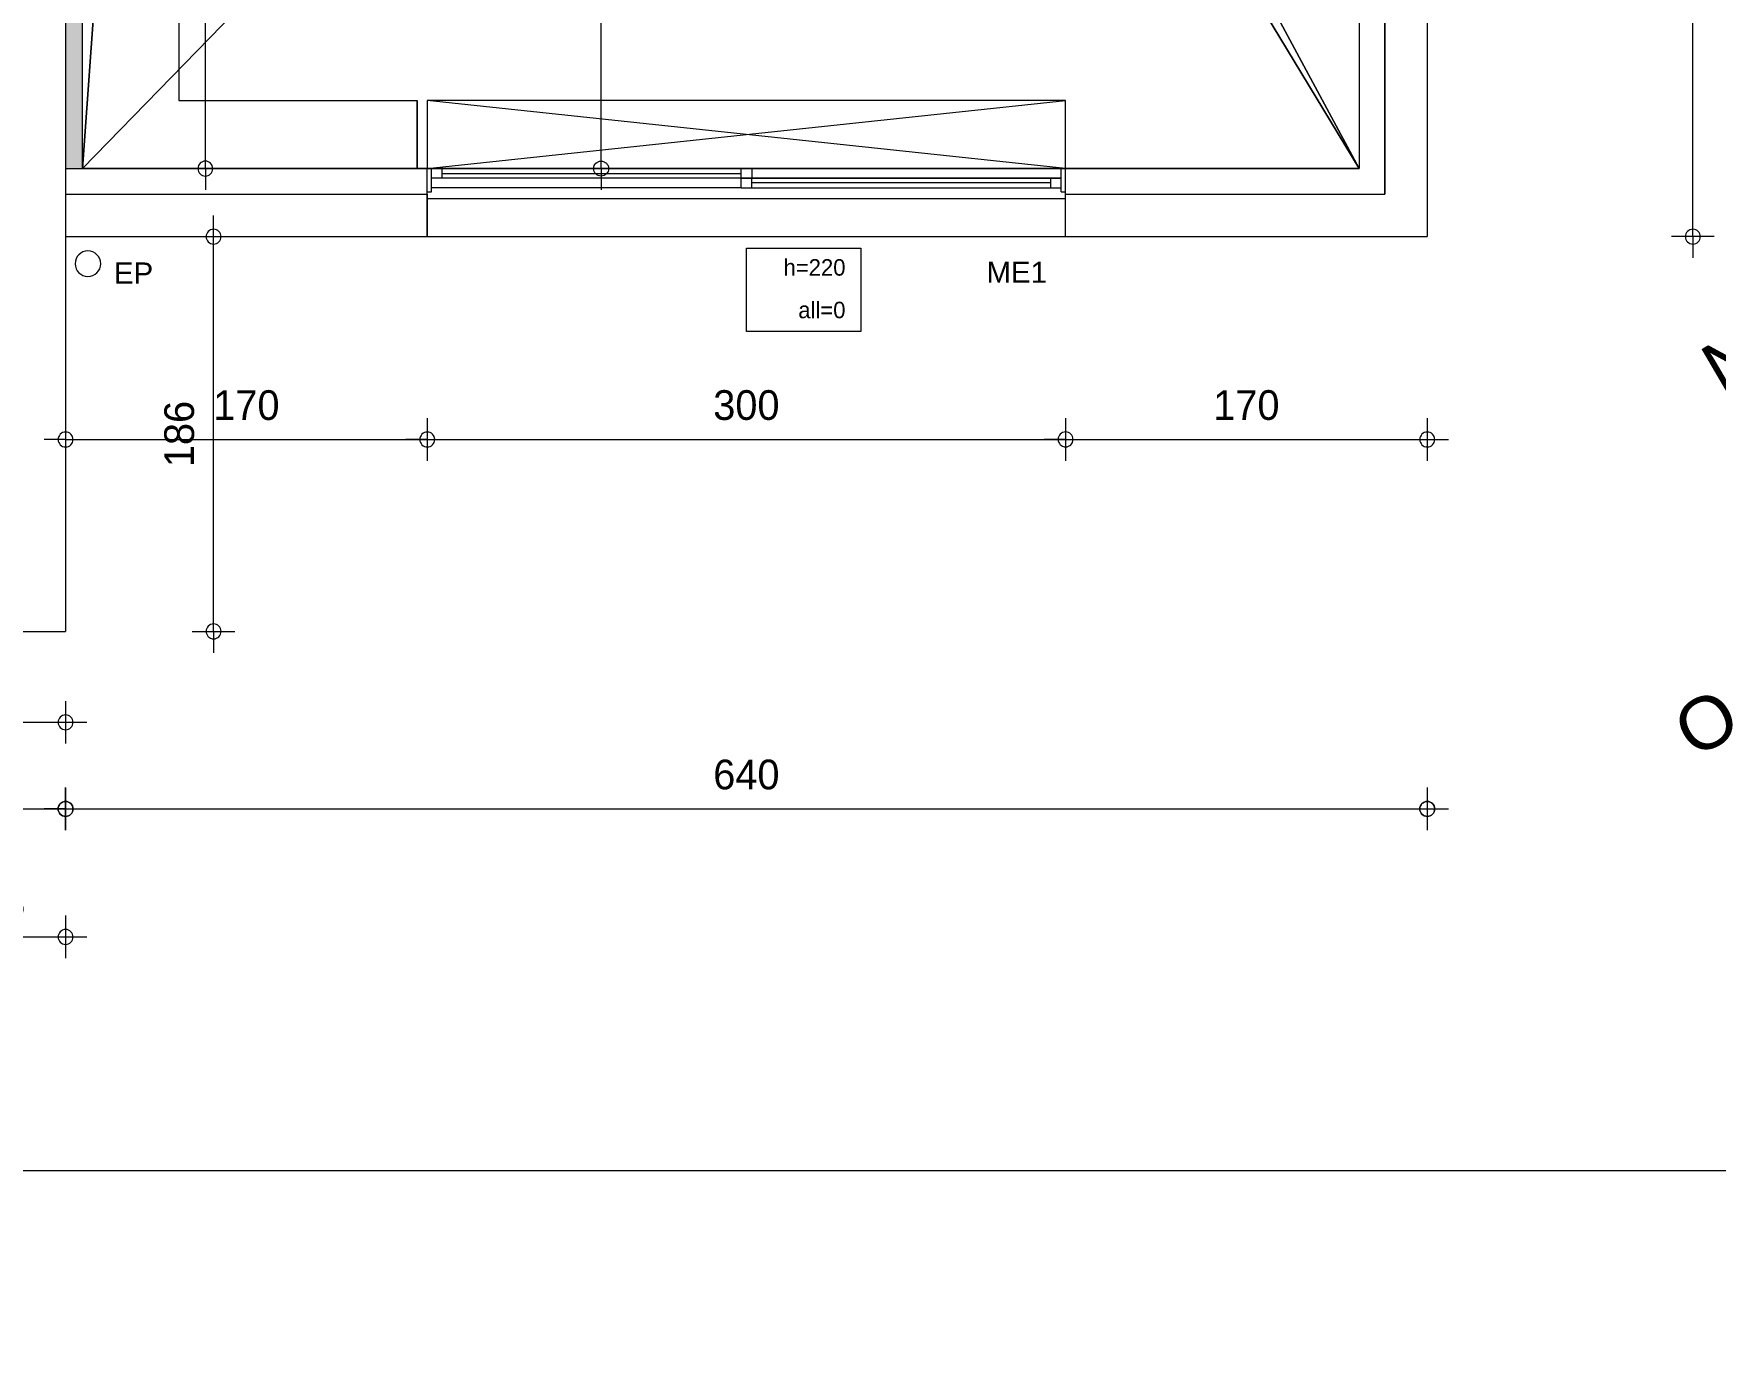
# Model space of a CAD drawing. Header units: metres. Extents: x 1.8 to 61.8, y -53.3 to -11.3.
# Drawn here: x 19.45 to 27.36, y -29.08 to -22.85 of the extents above; entities that cross this region are included whole.
import ezdxf
from ezdxf.enums import TextEntityAlignment as Align
from ezdxf.lldxf.tags import DXFTag

# ---------------------------------------------------------------- set-up
doc = ezdxf.new("R2010")
doc.units = ezdxf.units.M
doc.header["$MEASUREMENT"] = 0
for name, color, linetype in [('Calque commun', 7, 'Continuous'), ('Calque5', 7, 'Continuous'), ('Calque9', 7, 'Continuous'), ('Cotations', 7, 'Continuous'), ('Textes', 7, 'Continuous')]:
    doc.layers.add(name, color=color, linetype=linetype)
doc.styles.add('Arial10', font='arial.ttf', dxfattribs={"width": 0.996783, "height": 2.319387})
doc.styles.add('Arial14', font='arial.ttf', dxfattribs={"height": 0.098961})
doc.styles.add('Arial8', font='arial.ttf', dxfattribs={"width": 1.037433, "height": 2.319387})
doc.styles.add('Arial9', font='arial.ttf', dxfattribs={"width": 1.027642, "height": 2.319387})
doc.styles.add('Century Gothic12', font='GOTHIC.TTF', dxfattribs={"height": 0.077575})
doc.styles.add('Century Gothic18', font='GOTHIC.TTF', dxfattribs={"height": 0.139636})
tags = doc.linetypes.add('DOT2', pattern=[0.125, 0, -0.125]).pattern_tags.tags
tags[6:7] = [DXFTag(74, 4), DXFTag(75, 0), DXFTag(340, '0'), DXFTag(46, 1.0), DXFTag(50, 0.0), DXFTag(44, 0.0), DXFTag(45, 0.0)]
tags[4:5] = [DXFTag(74, 4), DXFTag(75, 0), DXFTag(340, '0'), DXFTag(46, 1.0), DXFTag(50, 0.0), DXFTag(44, 0.0), DXFTag(45, 0.0)]
tags = doc.linetypes.add('HIDDEN2', pattern=[0.1875, 0.125, -0.0625]).pattern_tags.tags
tags[6:7] = [DXFTag(74, 4), DXFTag(75, 0), DXFTag(340, '0'), DXFTag(46, 1.0), DXFTag(50, 0.0), DXFTag(44, 0.0), DXFTag(45, 0.0)]
tags[4:5] = [DXFTag(74, 4), DXFTag(75, 0), DXFTag(340, '0'), DXFTag(46, 1.0), DXFTag(50, 0.0), DXFTag(44, 0.0), DXFTag(45, 0.0)]

# ---------------------------------------------------------------- blocks, each defined once
blk = doc.blocks.new('b1000')
at = {"layer": 'Calque9', "color": 7, "linetype": 'ByBlock', "lineweight": 9}
for p, q in [((198.306, 346.166), (196.506, 336.851)), ((198.379, 335.002), (198.306, 346.166)), ((198.306, 346.166), (198.379, 335.002)), ((200.227, 336.875), (198.306, 346.166)), ((197.044, 339.633), (194.94, 343.154)), ((194.94, 343.154), (196.506, 336.851)), ((201.711, 343.198), (199.653, 339.65)), ((200.227, 336.875), (201.711, 343.198)), ((196.506, 336.851), (197.044, 339.633)), ((197.044, 339.633), (197.044, 339.633)), ((199.653, 339.65), (200.227, 336.875)), ((196.506, 336.851), (190.183, 338.335)), ((190.183, 338.335), (193.73, 336.277)), ((206.53, 338.441), (200.227, 336.875)), ((203.01, 336.337), (206.53, 338.441)), ((196.506, 336.851), (187.215, 334.93)), ((193.73, 336.277), (196.506, 336.851)), ((196.506, 336.851), (198.379, 335.002)), ((198.379, 335.002), (196.506, 336.851)), ((196.506, 336.851), (196.506, 336.851)), ((198.379, 335.002), (200.227, 336.875)), ((198.379, 335.002), (200.227, 336.875)), ((200.227, 336.875), (200.227, 336.875)), ((200.227, 336.875), (200.227, 336.875)), ((200.227, 336.875), (209.543, 335.074)), ((200.227, 336.875), (203.01, 336.337)), ((203.01, 336.337), (203.01, 336.337)), ((198.379, 335.002), (187.215, 334.93)), ((187.215, 334.93), (198.379, 335.002)), ((187.215, 334.93), (196.53, 333.129)), ((196.53, 333.129), (198.379, 335.002)), ((198.379, 335.002), (196.53, 333.129)), ((209.543, 335.074), (198.379, 335.002)), ((209.543, 335.074), (198.379, 335.002)), ((198.379, 335.002), (198.379, 335.002)), ((198.379, 335.002), (198.379, 335.002)), ((198.451, 323.838), (198.379, 335.002)), ((198.379, 335.002), (198.379, 335.002)), ((200.251, 333.154), (198.379, 335.002)), ((198.379, 335.002), (198.451, 323.838)), ((198.379, 335.002), (200.251, 333.154)), ((200.251, 333.154), (209.543, 335.074)), ((193.747, 333.667), (190.227, 331.563)), ((196.53, 333.129), (193.747, 333.667)), ((203.027, 333.727), (200.251, 333.154)), ((206.574, 331.669), (203.027, 333.727)), ((190.227, 331.563), (196.53, 333.129)), ((196.53, 333.129), (195.046, 326.806)), ((196.53, 333.129), (196.53, 333.129)), ((197.104, 330.354), (196.53, 333.129)), ((196.53, 333.129), (196.53, 333.129)), ((196.53, 333.129), (198.451, 323.838)), ((196.53, 333.129), (196.53, 333.129)), ((198.451, 323.838), (200.251, 333.154)), ((200.251, 333.154), (199.714, 330.371)), ((200.251, 333.154), (200.251, 333.154)), ((201.817, 326.85), (200.251, 333.154)), ((200.251, 333.154), (206.574, 331.669)), ((200.251, 333.154), (200.251, 333.154)), ((206.574, 331.669), (206.574, 331.669)), ((195.046, 326.806), (197.104, 330.354)), ((197.104, 330.354), (197.104, 330.354)), ((199.714, 330.371), (199.714, 330.371)), ((199.714, 330.371), (201.817, 326.85))]:
    blk.add_line(p, q, dxfattribs=at)
at = {"layer": 'Calque9', "color": 54, "linetype": 'ByBlock', "lineweight": 9}
for points in [[(198.379, 335.002), (198.306, 346.166), (196.506, 336.851)], [(199.653, 339.65), (200.227, 336.875), (201.711, 343.198)]]:
    blk.add_trace(points, dxfattribs=at)
at = {"layer": 'Calque9', "color": 51, "linetype": 'ByBlock', "lineweight": 9}
for points in [[(198.306, 346.166), (198.379, 335.002), (200.227, 336.875)], [(196.506, 336.851), (197.044, 339.633), (194.94, 343.154)]]:
    blk.add_trace(points, dxfattribs=at)
at = {"layer": 'Calque9', "color": 9, "linetype": 'ByBlock', "lineweight": 9}
for points in [[(193.73, 336.277), (196.506, 336.851), (190.183, 338.335)], [(187.215, 334.93), (196.53, 333.129), (198.379, 335.002)]]:
    blk.add_trace(points, dxfattribs=at)
at = {"layer": 'Calque9', "color": 134, "linetype": 'ByBlock', "lineweight": 9}
for points in [[(200.227, 336.875), (203.01, 336.337), (206.53, 338.441)], [(198.379, 335.002), (200.251, 333.154), (209.543, 335.074)]]:
    blk.add_trace(points, dxfattribs=at)
at = {"layer": 'Calque9', "color": 180, "linetype": 'ByBlock', "lineweight": 9}
for points in [[(187.215, 334.93), (198.379, 335.002), (196.506, 336.851)], [(190.227, 331.563), (196.53, 333.129), (193.747, 333.667)]]:
    blk.add_trace(points, dxfattribs=at)
at = {"layer": 'Calque9', "color": 4, "linetype": 'ByBlock', "lineweight": 9}
for points in [[(198.379, 335.002), (200.227, 336.875), (209.543, 335.074)], [(200.251, 333.154), (206.574, 331.669), (203.027, 333.727)]]:
    blk.add_trace(points, dxfattribs=at)
at = {"layer": 'Calque9', "color": 240, "linetype": 'ByBlock', "lineweight": 9}
for points in [[(198.379, 335.002), (196.53, 333.129), (198.451, 323.838)], [(200.251, 333.154), (199.714, 330.371), (201.817, 326.85)]]:
    blk.add_trace(points, dxfattribs=at)
at = {"layer": 'Calque9', "color": 40, "linetype": 'ByBlock', "lineweight": 9}
for points in [[(198.451, 323.838), (200.251, 333.154), (198.379, 335.002)], [(195.046, 326.806), (197.104, 330.354), (196.53, 333.129)]]:
    blk.add_trace(points, dxfattribs=at)
at = {"layer": 'Calque9', "color": 7, "linetype": 'ByBlock', "lineweight": -2}
for s, height, style, width, p in [('NORD', 2.3194, 'Arial10', 0.996783, (191.994, 346.829)), ('O', 2.319, 'Arial9', 1.027642, (182.773, 333.384)), ('E', 2.319, 'Arial8', 1.037433, (210.327, 333.563)), ('S', 2.319, 'Arial8', 1.037433, (196.87, 319.701))]:
    blk.add_text(s, height=height, rotation=0.37069, dxfattribs=dict(at, style=style, width=width)).set_placement(p, align=Align.BOTTOM_LEFT)
blk = doc.blocks.new('N')
at = {"layer": 'Calque5', "color": 0, "linetype": 'ByBlock', "lineweight": -2}
blk.add_blockref('b1000', (-197.104, -330.354), dxfattribs=at)
blk = doc.blocks.new('nordmichel')
at = {"layer": 'Calque9', "color": 0, "linetype": 'Continuous', "lineweight": -2, "xscale": 0.5, "yscale": 0.5}
blk.add_blockref('N', (-0.637, -2.324, 121.08), dxfattribs=at)
blk = doc.blocks.new('Block51940')
at = {"layer": 'Calque commun', "color": 7, "linetype": 'Continuous', "lineweight": 18}
blk.add_line((19.6015, -16.6552), (19.6015, -25.6552), dxfattribs=at)
blk = doc.blocks.new('Block51941')
at = {"layer": 'Calque commun', "color": 7, "linetype": 'Continuous', "lineweight": 9}
for p, q in [((13.3216, -25.3352), (14.8015, -25.3352)), ((17.8015, -25.3352), (19.2815, -25.3352)), ((13.2015, -25.4552), (14.8015, -25.4552)), ((17.8015, -25.4552), (19.4015, -25.4552))]:
    blk.add_line(p, q, dxfattribs=at)
at = {"layer": 'Calque commun', "color": 7, "linetype": 'Continuous', "lineweight": 18}
for p, q in [((13.0016, -25.6552), (14.8015, -25.6552)), ((17.8015, -25.6552), (19.6015, -25.6552))]:
    blk.add_line(p, q, dxfattribs=at)
blk = doc.blocks.new('Block52090')
at = {"layer": 'Calque commun', "color": 7, "linetype": 'Continuous', "lineweight": 18}
blk.add_line((26.0015, -14.7998), (26.0015, -23.7998), dxfattribs=at)
at = {"layer": 'Calque commun', "color": 7, "linetype": 'Continuous', "lineweight": 9}
for p, q in [((25.8015, -14.9998), (25.8015, -23.5998)), ((25.6815, -15.1198), (25.6815, -23.4798))]:
    blk.add_line(p, q, dxfattribs=at)
blk = doc.blocks.new('Block52091')
at = {"layer": 'Calque commun', "color": 7, "linetype": 'Continuous', "lineweight": 9}
for p, q in [((19.6015, -23.4798), (19.6015, -23.7998)), ((19.6015, -23.4798), (21.3015, -23.4798)), ((24.3015, -23.4798), (25.6815, -23.4798)), ((19.6015, -23.5998), (21.3015, -23.5998)), ((24.3015, -23.5998), (25.8015, -23.5998))]:
    blk.add_line(p, q, dxfattribs=at)
at = {"layer": 'Calque commun', "color": 7, "linetype": 'Continuous', "lineweight": 18}
for p, q in [((19.6015, -23.7998), (21.3015, -23.7998)), ((24.3015, -23.7998), (26.0015, -23.7998))]:
    blk.add_line(p, q, dxfattribs=at)
blk = doc.blocks.new('new127')
at = {"layer": 'Calque commun', "color": 5, "linetype": 'Continuous', "lineweight": 9}
blk.add_arc((0, 0), 0.5, 0, 359.9994, dxfattribs=at)
blk = doc.blocks.new('new128')
at = {"layer": 'Calque commun', "color": 5, "linetype": 'Continuous', "lineweight": 9}
blk.add_arc((0, 0), 0.5, 0, 359.9994, dxfattribs=at)
blk = doc.blocks.new('DimLine52097')
at = {"layer": 'Calque commun', "color": 5, "linetype": 'Continuous', "lineweight": 9}
for p, q in [((19.6015, -26.3893), (19.6015, -26.5893)), ((26.0015, -26.3893), (26.0015, -26.5893)), ((19.6015, -26.4893), (19.5015, -26.4893)), ((19.6015, -26.4893), (26.0015, -26.4893)), ((26.0015, -26.4893), (26.1015, -26.4893))]:
    blk.add_line(p, q, dxfattribs=at)
at = {"layer": 'Calque commun', "color": 5, "linetype": 'Continuous', "lineweight": 9, "xscale": 0.07000000029802322, "yscale": 0.07000000029802322, "zscale": 0.07000000029802322}
for name, p in [('new127', (19.6015, -26.4893)), ('new128', (26.0015, -26.4893))]:
    blk.add_blockref(name, p, dxfattribs=at)
at = {"layer": 'Calque commun', "color": 5, "linetype": 'Continuous', "lineweight": 9, "style": 'Century Gothic18'}
blk.add_text('640', height=0.13964, dxfattribs=at).set_placement((22.8015, -26.4393), align=Align.BOTTOM_CENTER)
blk = doc.blocks.new('new131')
at = {"layer": 'Calque commun', "color": 5, "linetype": 'Continuous', "lineweight": 9}
blk.add_arc((0, 0), 0.5, 0, 359.9994, dxfattribs=at)
blk = doc.blocks.new('new132')
at = {"layer": 'Calque commun', "color": 5, "linetype": 'Continuous', "lineweight": 9}
blk.add_arc((0, 0), 0.5, 0, 359.9994, dxfattribs=at)
blk = doc.blocks.new('DimLine52247')
at = {"layer": 'Calque commun', "color": 5, "linetype": 'Continuous', "lineweight": 9}
for p, q in [((13.0015, -26.3893, 0), (13.0015, -26.5893, 0)), ((19.6015, -26.5893, 0), (19.6015, -26.3893, 0)), ((13.0015, -26.4893, 0), (12.9015, -26.4893, 0)), ((13.0015, -26.4893, 0), (19.6015, -26.4893, 0)), ((19.6015, -26.4893, 0), (19.7015, -26.4893, 0))]:
    blk.add_line(p, q, dxfattribs=at)
at = {"layer": 'Calque commun', "color": 5, "linetype": 'Continuous', "lineweight": 9, "xscale": 0.07000000029802322, "yscale": 0.07000000029802322, "zscale": 0.07000000029802322}
for name, p in [('new131', (13.0015, -26.4893, 0)), ('new132', (19.6015, -26.4893, 0))]:
    blk.add_blockref(name, p, dxfattribs=at)
at = {"layer": 'Calque commun', "color": 5, "linetype": 'Continuous', "lineweight": 9, "style": 'Century Gothic18'}
blk.add_text('660', height=0.13964, dxfattribs=at).set_placement((16.3015, -26.4393, 0), align=Align.BOTTOM_CENTER)
blk = doc.blocks.new('new141')
at = {"layer": 'Calque commun', "color": 5, "linetype": 'Continuous', "lineweight": 9}
blk.add_arc((0, 0), 0.5, 0, 359.9994, dxfattribs=at)
blk = doc.blocks.new('new142')
at = {"layer": 'Calque commun', "color": 5, "linetype": 'Continuous', "lineweight": 9}
blk.add_arc((0, 0), 0.5, 0, 359.9994, dxfattribs=at)
blk = doc.blocks.new('DimLine52291')
at = {"layer": 'Calque commun', "color": 5, "linetype": 'Continuous', "lineweight": 9}
for p, q in [((21.3015, -24.6532), (21.3015, -24.8532)), ((24.3015, -24.6529), (24.3016, -24.8529)), ((21.3015, -24.7532), (21.2015, -24.7532)), ((21.3015, -24.7532), (24.3015, -24.7529)), ((24.3015, -24.7529), (24.4015, -24.7529))]:
    blk.add_line(p, q, dxfattribs=at)
at = {"layer": 'Calque commun', "color": 5, "linetype": 'Continuous', "lineweight": 9, "xscale": 0.07000000054080935, "yscale": 0.07000000054080935, "zscale": 0.07000000029802322, "rotation": 0.004772001190370842}
for name, p in [('new141', (21.3015, -24.7532)), ('new142', (24.3015, -24.7529))]:
    blk.add_blockref(name, p, dxfattribs=at)
at = {"layer": 'Calque commun', "color": 5, "linetype": 'Continuous', "lineweight": 9, "style": 'Century Gothic18'}
blk.add_text('300', height=0.13964, rotation=0.00477, dxfattribs=at).set_placement((22.8015, -24.703), align=Align.BOTTOM_CENTER)
blk = doc.blocks.new('new143')
at = {"layer": 'Calque commun', "color": 5, "linetype": 'Continuous', "lineweight": 9}
blk.add_arc((0, 0), 0.5, 0, 359.9994, dxfattribs=at)
blk = doc.blocks.new('new144')
at = {"layer": 'Calque commun', "color": 5, "linetype": 'Continuous', "lineweight": 9}
blk.add_arc((0, 0), 0.5, 0, 359.9994, dxfattribs=at)
blk = doc.blocks.new('DimLine52299')
at = {"layer": 'Calque commun', "color": 5, "linetype": 'Continuous', "lineweight": 9}
for p, q in [((19.6015, -24.6532), (19.6015, -24.8532)), ((21.3015, -24.6532), (21.3015, -24.8532)), ((19.6015, -24.7532), (19.5015, -24.7532)), ((19.6015, -24.7532), (21.3015, -24.7532)), ((21.3015, -24.7532), (21.4015, -24.7532))]:
    blk.add_line(p, q, dxfattribs=at)
at = {"layer": 'Calque commun', "color": 5, "linetype": 'Continuous', "lineweight": 9, "xscale": 0.07000000029802322, "yscale": 0.07000000029802322, "zscale": 0.07000000029802322}
for name, p in [('new143', (19.6015, -24.7532)), ('new144', (21.3015, -24.7532))]:
    blk.add_blockref(name, p, dxfattribs=at)
at = {"layer": 'Calque commun', "color": 5, "linetype": 'Continuous', "lineweight": 9, "style": 'Century Gothic18'}
blk.add_text('170', height=0.13964, dxfattribs=at).set_placement((20.4515, -24.7032), align=Align.BOTTOM_CENTER)
blk = doc.blocks.new('new145')
at = {"layer": 'Calque commun', "color": 5, "linetype": 'Continuous', "lineweight": 9}
blk.add_arc((0, 0), 0.5, 0, 359.9994, dxfattribs=at)
blk = doc.blocks.new('new146')
at = {"layer": 'Calque commun', "color": 5, "linetype": 'Continuous', "lineweight": 9}
blk.add_arc((0, 0), 0.5, 0, 359.9994, dxfattribs=at)
blk = doc.blocks.new('DimLine52307')
at = {"layer": 'Calque commun', "color": 5, "linetype": 'Continuous', "lineweight": 9}
for p, q in [((24.3016, -24.6529), (24.3015, -24.8529)), ((26.0015, -24.6532), (26.0015, -24.8532)), ((24.3015, -24.7529), (24.2015, -24.7529)), ((24.3015, -24.7529), (26.0015, -24.7532)), ((26.0015, -24.7532), (26.1015, -24.7532))]:
    blk.add_line(p, q, dxfattribs=at)
at = {"layer": 'Calque commun', "color": 5, "linetype": 'Continuous', "lineweight": 9, "xscale": 0.07000000105440485, "yscale": 0.07000000105440485, "zscale": 0.07000000029802322, "rotation": -0.008422850479484262}
for name, p in [('new145', (24.3015, -24.7529)), ('new146', (26.0015, -24.7532))]:
    blk.add_blockref(name, p, dxfattribs=at)
at = {"layer": 'Calque commun', "color": 5, "linetype": 'Continuous', "lineweight": 9, "style": 'Century Gothic18'}
blk.add_text('170', height=0.13964, rotation=359.99158, dxfattribs=at).set_placement((25.1515, -24.703), align=Align.BOTTOM_CENTER)
blk = doc.blocks.new('new151')
at = {"layer": 'Calque commun', "color": 5, "linetype": 'Continuous', "lineweight": 9}
blk.add_arc((0, 0), 0.5, 0, 359.9994, dxfattribs=at)
blk = doc.blocks.new('new152')
at = {"layer": 'Calque commun', "color": 5, "linetype": 'Continuous', "lineweight": 9}
blk.add_arc((0, 0), 0.5, 0, 359.9994, dxfattribs=at)
blk = doc.blocks.new('DimLine52331')
at = {"layer": 'Calque commun', "color": 5, "linetype": 'Continuous', "lineweight": 9}
for p, q in [((17.8016, -25.9824), (17.8016, -26.1824)), ((19.6015, -25.9824), (19.6015, -26.1824)), ((17.8016, -26.0824), (17.7016, -26.0824)), ((17.8016, -26.0824), (19.6015, -26.0824)), ((19.6015, -26.0824), (19.7015, -26.0824))]:
    blk.add_line(p, q, dxfattribs=at)
at = {"layer": 'Calque commun', "color": 5, "linetype": 'Continuous', "lineweight": 9, "xscale": 0.07000000029802322, "yscale": 0.07000000029802322, "zscale": 0.07000000029802322}
for name, p in [('new151', (17.8016, -26.0824)), ('new152', (19.6015, -26.0824))]:
    blk.add_blockref(name, p, dxfattribs=at)
at = {"layer": 'Calque commun', "color": 5, "linetype": 'Continuous', "lineweight": 9, "style": 'Century Gothic18'}
blk.add_text('180', height=0.13964, dxfattribs=at).set_placement((18.7015, -26.0324), align=Align.BOTTOM_CENTER)
blk = doc.blocks.new('new173')
at = {"layer": 'Calque commun', "color": 5, "linetype": 'Continuous', "lineweight": 9}
blk.add_arc((0, 0), 0.5, 0, 359.9994, dxfattribs=at)
blk = doc.blocks.new('DimLine52448')
at = {"layer": 'Calque commun', "color": 5, "linetype": 'Continuous', "lineweight": 9}
for p, q in [((27.2499, -23.7998, 0), (27.2499, -14.7998, 0)), ((27.3499, -23.7998, 0), (27.1499, -23.7998, 0)), ((27.2499, -23.7998, 0), (27.2499, -23.8998, 0))]:
    blk.add_line(p, q, dxfattribs=at)
at = {"layer": 'Calque commun', "color": 5, "linetype": 'Continuous', "lineweight": 9, "xscale": 0.07000000029802322, "yscale": 0.07000000029802322, "zscale": 0.07000000029802322, "rotation": 90}
blk.add_blockref('new173', (27.2499, -23.7998, 0), dxfattribs=at)
blk = doc.blocks.new('new175')
at = {"layer": 'Calque commun', "color": 5, "linetype": 'Continuous', "lineweight": 9}
blk.add_arc((0, 0), 0.5, 0, 359.9994, dxfattribs=at)
blk = doc.blocks.new('new176')
at = {"layer": 'Calque commun', "color": 5, "linetype": 'Continuous', "lineweight": 9}
blk.add_arc((0, 0), 0.5, 0, 359.9994, dxfattribs=at)
blk = doc.blocks.new('DimLine52464')
at = {"layer": 'Calque commun', "color": 5, "linetype": 'Continuous', "lineweight": 9}
for p, q in [((20.2972, -23.7998), (20.2972, -23.6998)), ((20.1972, -23.7998), (20.3972, -23.7998)), ((20.2972, -25.6552), (20.2972, -23.7998)), ((20.1972, -25.6552), (20.3972, -25.6552)), ((20.2972, -25.6552), (20.2972, -25.7552))]:
    blk.add_line(p, q, dxfattribs=at)
at = {"layer": 'Calque commun', "color": 5, "linetype": 'Continuous', "lineweight": 9, "xscale": 0.07000000029802322, "yscale": 0.07000000029802322, "zscale": 0.07000000029802322, "rotation": 90}
for name, p in [('new176', (20.2972, -23.7998)), ('new175', (20.2972, -25.6552))]:
    blk.add_blockref(name, p, dxfattribs=at)
at = {"layer": 'Calque commun', "color": 5, "linetype": 'Continuous', "lineweight": 9, "style": 'Century Gothic18'}
blk.add_text('186', height=0.13964, rotation=90, dxfattribs=at).set_placement((20.2472, -24.7275), align=Align.BOTTOM_CENTER)
blk = doc.blocks.new('new287')
at = {"layer": 'Calque commun', "color": 5, "linetype": 'Continuous', "lineweight": 9}
blk.add_arc((0, 0), 0.5, 0, 359.9994, dxfattribs=at)
blk = doc.blocks.new('new288')
at = {"layer": 'Calque commun', "color": 5, "linetype": 'Continuous', "lineweight": 9}
blk.add_arc((0, 0), 0.5, 0, 359.9994, dxfattribs=at)
blk = doc.blocks.new('DimLine55375')
at = {"layer": 'Calque commun', "color": 5, "linetype": 'Continuous', "lineweight": 9}
for p, q in [((19.6015, -26.3893, 0), (19.6015, -26.5893, 0)), ((26.0015, -26.3893, 0), (26.0015, -26.5893, 0)), ((19.6015, -26.4893, 0), (19.5015, -26.4893, 0)), ((19.6015, -26.4893, 0), (26.0015, -26.4893, 0)), ((26.0015, -26.4893, 0), (26.1015, -26.4893, 0))]:
    blk.add_line(p, q, dxfattribs=at)
at = {"layer": 'Calque commun', "color": 5, "linetype": 'Continuous', "lineweight": 9, "extrusion": (0, 0, -1), "xscale": -0.07000000029802322, "yscale": -0.07000000029802322, "zscale": -0.07000000029802322, "rotation": -180}
for name, p in [('new287', (-19.6015, -26.4893, 0)), ('new288', (-26.0015, -26.4893, 0))]:
    blk.add_blockref(name, p, dxfattribs=at)
at = {"layer": 'Calque commun', "color": 5, "linetype": 'Continuous', "lineweight": 9, "style": 'Century Gothic18'}
blk.add_text('640', height=0.13964, dxfattribs=at).set_placement((22.8015, -26.4393, 0), align=Align.BOTTOM_CENTER)
blk = doc.blocks.new('new289')
at = {"layer": 'Calque commun', "color": 5, "linetype": 'Continuous', "lineweight": 9}
blk.add_arc((0, 0), 0.5, 0, 359.9994, dxfattribs=at)
blk = doc.blocks.new('new290')
at = {"layer": 'Calque commun', "color": 5, "linetype": 'Continuous', "lineweight": 9}
blk.add_arc((0, 0), 0.5, 0, 359.9994, dxfattribs=at)
blk = doc.blocks.new('DimLine55383')
at = {"layer": 'Calque commun', "color": 5, "linetype": 'Continuous', "lineweight": 9}
for p, q in [((13.0015, -26.5893, 0), (13.0015, -26.3893, 0)), ((19.6015, -26.3893, 0), (19.6015, -26.5893, 0)), ((13.0015, -26.4893, 0), (12.9015, -26.4893, 0)), ((13.0015, -26.4893, 0), (19.6015, -26.4893, 0)), ((19.6015, -26.4893, 0), (19.7015, -26.4893, 0))]:
    blk.add_line(p, q, dxfattribs=at)
at = {"layer": 'Calque commun', "color": 5, "linetype": 'Continuous', "lineweight": 9, "extrusion": (0, 0, -1), "xscale": -0.07000000029802322, "yscale": -0.07000000029802322, "zscale": -0.07000000029802322, "rotation": -180}
for name, p in [('new289', (-13.0015, -26.4893, 0)), ('new290', (-19.6015, -26.4893, 0))]:
    blk.add_blockref(name, p, dxfattribs=at)
at = {"layer": 'Calque commun', "color": 5, "linetype": 'Continuous', "lineweight": 9, "style": 'Century Gothic18'}
blk.add_text('660', height=0.13964, dxfattribs=at).set_placement((16.3015, -26.4393, 0), align=Align.BOTTOM_CENTER)
blk = doc.blocks.new('new295')
at = {"layer": 'Calque commun', "color": 5, "linetype": 'Continuous', "lineweight": 9}
blk.add_arc((0, 0), 0.5, 0, 359.9994, dxfattribs=at)
blk = doc.blocks.new('new296')
at = {"layer": 'Calque commun', "color": 5, "linetype": 'Continuous', "lineweight": 9}
blk.add_arc((0, 0), 0.5, 0, 359.9994, dxfattribs=at)
blk = doc.blocks.new('DimLine56848')
at = {"layer": 'Calque commun', "color": 5, "linetype": 'Continuous', "lineweight": 9}
for p, q in [((19.0165, -26.9911), (19.0165, -27.1911)), ((19.6015, -26.9911), (19.6015, -27.1911)), ((19.0165, -27.0911), (18.9165, -27.0911)), ((19.0165, -27.0911), (19.6015, -27.0911)), ((19.6015, -27.0911), (19.7015, -27.0911))]:
    blk.add_line(p, q, dxfattribs=at)
at = {"layer": 'Calque commun', "color": 5, "linetype": 'Continuous', "lineweight": 9, "xscale": 0.07000000029802322, "yscale": 0.07000000029802322, "zscale": 0.07000000029802322}
for name, p in [('new295', (19.0165, -27.0911)), ('new296', (19.6015, -27.0911))]:
    blk.add_blockref(name, p, dxfattribs=at)
at = {"layer": 'Calque commun', "color": 5, "linetype": 'Continuous', "lineweight": 9, "style": 'Century Gothic18'}
blk.add_text('58', height=0.13964, dxfattribs=at).set_placement((19.309, -27.0411), align=Align.BOTTOM_CENTER)
blk = doc.blocks.new('XMODULE1PGNONPMR13')
at = {"layer": 'Calque commun', "color": 5, "linetype": 'Continuous', "lineweight": 9}
blk.add_arc((0, 0), 0.5, 0, 359.9994, dxfattribs=at)
blk = doc.blocks.new('XMODULE1PGNONPMR14')
at = {"layer": 'Calque commun', "color": 5, "linetype": 'Continuous', "lineweight": 9}
blk.add_arc((0, 0), 0.5, 0, 359.9994, dxfattribs=at)
blk = doc.blocks.new('DimLine53396')
at = {"layer": 'Calque commun', "color": 5, "linetype": 'Continuous', "lineweight": 9}
for p, q in [((9.3189, -20.6013), (9.3189, -20.5013)), ((9.4189, -20.6013), (9.2189, -20.6013)), ((9.3189, -24.3512), (9.3189, -20.6013)), ((9.2189, -24.3512), (9.4189, -24.3512)), ((9.3189, -24.3512), (9.3189, -24.4512))]:
    blk.add_line(p, q, dxfattribs=at)
at = {"layer": 'Calque commun', "color": 5, "linetype": 'Continuous', "lineweight": 9, "extrusion": (0, 0, -1), "xscale": 0.07000000029802322, "yscale": 0.07000000029802322, "zscale": 0.07000000029802322, "rotation": 90}
for name, p in [('XMODULE1PGNONPMR14', (-9.3189, -20.6013)), ('XMODULE1PGNONPMR13', (-9.3189, -24.3512))]:
    blk.add_blockref(name, p, dxfattribs=at)
at = {"layer": 'Calque commun', "color": 5, "linetype": 'Continuous', "lineweight": 9, "style": 'Century Gothic18'}
blk.add_text('375', height=0.13964, rotation=90.00009, dxfattribs=at).set_placement((9.2689, -22.4762), align=Align.BOTTOM_CENTER)
blk = doc.blocks.new('XMODULE1PGNONPMR43')
at = {"layer": 'Calque commun', "color": 5, "linetype": 'Continuous', "lineweight": 9}
blk.add_arc((0, 0), 0.5, 0, 359.9994, dxfattribs=at)
blk = doc.blocks.new('XMODULE1PGNONPMR44')
at = {"layer": 'Calque commun', "color": 5, "linetype": 'Continuous', "lineweight": 9}
blk.add_arc((0, 0), 0.5, 0, 359.9994, dxfattribs=at)
blk = doc.blocks.new('DimLine55729')
at = {"layer": 'Calque commun', "color": 5, "linetype": 'Continuous', "lineweight": 9}
for p, q in [((7.4587, -19.6158), (7.4587, -19.5158)), ((7.3587, -19.6158), (7.5587, -19.6158)), ((7.4587, -24.3512), (7.4587, -19.6158)), ((7.3587, -24.3512), (7.5587, -24.3512)), ((7.4587, -24.3512), (7.4587, -24.4512))]:
    blk.add_line(p, q, dxfattribs=at)
at = {"layer": 'Calque commun', "color": 5, "linetype": 'Continuous', "lineweight": 9, "xscale": 0.07000000029802322, "yscale": 0.07000000029802322, "zscale": 0.07000000029802322, "rotation": 90}
for name, p in [('XMODULE1PGNONPMR44', (7.4587, -19.6158)), ('XMODULE1PGNONPMR43', (7.4587, -24.3512))]:
    blk.add_blockref(name, p, dxfattribs=at)
at = {"layer": 'Calque commun', "color": 5, "linetype": 'Continuous', "lineweight": 9, "style": 'Century Gothic18'}
blk.add_text('474', height=0.13964, rotation=90.00003, dxfattribs=at).set_placement((7.4087, -21.9835), align=Align.BOTTOM_CENTER)
blk = doc.blocks.new('XMODULE1PGNONPMR75')
at = {"layer": 'Calque commun', "color": 8, "linetype": 'DOT2', "lineweight": 9}
for p, q in [((7.3341, -22.8705), (7.3341, -24.0319)), ((7.3341, -24.0319), (8.4546, -24.0319)), ((8.4546, -24.0319), (8.4546, -24.3523)), ((8.4546, -24.3523), (8.4546, -24.0319))]:
    blk.add_line(p, q, dxfattribs=at)
at = {"layer": 'Calque commun', "color": 21, "linetype": 'HIDDEN2', "lineweight": 9, "flags": 128}
blk.add_lwpolyline([(11.5015, -24.3512), (11.5015, -24.0319), (8.5015, -24.0319), (8.5015, -24.3512), (11.5015, -24.3512), (8.5015, -24.0319), (8.5015, -24.3512), (11.5015, -24.0319)], dxfattribs=at)
at = {"layer": 'Calque commun', "color": 91, "linetype": 'Continuous', "lineweight": 9}
blk.add_trace([(6.8015, -24.3512), (6.8015, -19.5658), (6.8815, -24.3512), (6.8815, -19.5658)], dxfattribs=at)
at = {"layer": 'Calque commun', "color": 5, "linetype": 'Continuous', "lineweight": 9}
for name in ['DimLine55729', 'DimLine53396']:
    blk.add_blockref(name, (0, 0), dxfattribs=at)
at = {"layer": 'Calque commun', "color": 9, "linetype": 'Continuous', "lineweight": 9}
mesh = blk.add_polyface(dxfattribs=at)
corners = [(10.5815, -19.6512), (10.5815, -20.5513), (8.2215, -18.6712), (10.8615, -20.6013), (12.8815, -20.6013), (12.8815, -24.3512), (6.8815, -24.3512), (8.2215, -16.2714), (6.9215, -16.2714), (6.8815, -19.6158), (7.2216, -19.6158), (11.7015, -18.6712), (10.8615, -19.5712), (10.8615, -19.6512), (7.2216, -19.0635), (6.9215, -19.0635), (11.7015, -19.5712), (10.8615, -20.5513)]
mesh.append_faces([[corners[k] for k in face] for face in [(0, 12, 13)]], dxfattribs={"vtx0": -1, "color": 9})
mesh.append_faces([[corners[k] for k in face] for face in [(6, 1, 5)]], dxfattribs={"vtx0": -1, "vtx1": -1, "color": 9})
mesh.append_faces([[corners[k] for k in face] for face in [(1, 3, 5), (6, 10, 1), (0, 11, 12), (10, 2, 1), (14, 8, 2)]], dxfattribs={"vtx0": -1, "vtx1": -1, "vtx2": -1, "color": 9})
mesh.append_faces([[corners[k] for k in face] for face in [(0, 2, 11)]], dxfattribs={"vtx0": -1, "vtx2": -1, "color": 9})
mesh.append_faces([[corners[k] for k in face] for face in [(7, 2, 8), (16, 12, 11)]], dxfattribs={"vtx1": -1, "color": 9})
mesh.append_faces([[corners[k] for k in face] for face in [(0, 1, 2), (10, 14, 2)]], dxfattribs={"vtx1": -1, "vtx2": -1, "color": 9})
mesh.append_faces([[corners[k] for k in face] for face in [(3, 4, 5), (6, 9, 10), (14, 15, 8), (1, 17, 3)]], dxfattribs={"vtx2": -1, "color": 9})
blk = doc.blocks.new('@PRES_1_$$_1-70')
at = {"layer": 'Calque commun', "color": 2, "linetype": 'Continuous', "lineweight": 9}
for p, q in [((0, 0.32), (1.525, 0.32)), ((0.02, 0.21), (0.02, 0.32)), ((0.07, 0.275), (0.07, 0.32)), ((1.475, 0.275), (1.475, 0.32)), ((1.525, 0.32), (1.525, 0.275)), ((1.525, 0.32), (1.525, 0.275)), ((2.98, 0.32), (1.525, 0.32)), ((2.98, 0.21), (2.98, 0.32)), ((3, 0.32), (2.98, 0.32)), ((1.525, 0.275), (0.02, 0.275)), ((1.475, 0.275), (2.98, 0.275)), ((2.98, 0.275), (1.475, 0.275)), ((1.475, 0.23), (1.475, 0.275)), ((1.525, 0.23), (1.525, 0.275)), ((2.93, 0.275), (2.93, 0.23)), ((0, 0.21), (0.02, 0.21)), ((1.475, 0.23), (0.02, 0.23)), ((1.475, 0.23), (2.98, 0.23)), ((2.98, 0.21), (3, 0.21))]:
    blk.add_line(p, q, dxfattribs=at)
at = {"layer": 'Calque commun', "color": 3, "linetype": 'Continuous', "lineweight": 9}
for p, q in [((0.07, 0.2975), (1.475, 0.2975)), ((2.93, 0.2525), (1.525, 0.2525))]:
    blk.add_line(p, q, dxfattribs=at)
at = {"layer": 'Calque commun', "color": 7, "linetype": 'Continuous', "lineweight": 9}
for p, q in [((0, 0.18), (3, 0.18)), ((0, 0), (3, 0))]:
    blk.add_line(p, q, dxfattribs=at)
blk = doc.blocks.new('@PRES_1_$$_1-71')
at = {"layer": 'Calque commun', "color": 0, "linetype": 'ByBlock', "lineweight": -2}
blk.add_line((0, 0), (0, 0.32), dxfattribs=at)
blk = doc.blocks.new('@PRES_1_$$_1-72')
at = {"layer": 'Calque commun', "color": 0, "linetype": 'ByBlock', "lineweight": -2}
blk.add_line((0, 0), (0, 0.32), dxfattribs=at)
blk = doc.blocks.new('INTER_2D_COMB24')
at = {"layer": 'Calque commun', "color": 0, "linetype": 'ByBlock', "lineweight": -2}
blk.add_blockref('@PRES_1_$$_1-70', (0, 0), dxfattribs=at)
at = {"layer": 'Calque commun', "color": 7, "linetype": 'Continuous', "lineweight": 9}
blk.add_blockref('@PRES_1_$$_1-71', (0, 0), dxfattribs=at)
at = {"layer": 'Calque commun', "color": 7, "linetype": 'Continuous', "lineweight": 9, "extrusion": (0, 0, -1), "xscale": -1, "yscale": -1, "zscale": -1, "rotation": -180}
blk.add_blockref('@PRES_1_$$_1-72', (-3, 0), dxfattribs=at)
blk = doc.blocks.new('PLACED_COMB24')
at = {"layer": 'Calque commun', "color": 0, "linetype": 'ByBlock', "lineweight": -2}
blk.add_blockref('INTER_2D_COMB24', (0, 0), dxfattribs=at)

msp = doc.modelspace()

# ---------------------------------------------------------------- linework, layer by layer
at = {"layer": 'Calque commun', "color": 12, "linetype": 'Continuous', "lineweight": 18}
for p, q in [((25.8015, -23.6001), (25.8015, -15.0001)), ((19.6015, -16.41), (19.6015, -23.7998)), ((19.601, -23.6001), (21.3015, -23.5998)), ((21.3015, -23.5998), (21.3015, -23.7998)), ((24.3015, -23.7998), (24.3015, -23.5998)), ((24.3015, -23.5998), (25.8015, -23.6001))]:
    msp.add_line(p, q, dxfattribs=at)
at = {"layer": 'Calque commun', "color": 11, "linetype": 'Continuous', "lineweight": 18}
msp.add_arc((19.7066, -23.927), 0.06, 90, 89.99941, dxfattribs=at)
at = {"layer": 'Cotations', "color": 7, "linetype": 'Continuous', "lineweight": 9}
msp.add_line((1.7636, -28.1894), (61.7636, -28.1894), dxfattribs=at)

# ---------------------------------------------------------------- block references
at = {"layer": 'Calque commun', "color": 5, "linetype": 'Continuous', "lineweight": 9}
for name in ['DimLine52448', 'DimLine52464', 'DimLine52299', 'DimLine52291', 'DimLine52307', 'DimLine52331', 'DimLine52247', 'DimLine55383', 'DimLine52097', 'DimLine55375', 'DimLine56848']:
    msp.add_blockref(name, (0, 0), dxfattribs=at)
at = {"layer": 'Calque commun', "color": 0, "linetype": 'ByBlock', "lineweight": -2}
for name, p in [('Block52090', (0, 0)), ('XMODULE1PGNONPMR75', (12.8, 0.8714)), ('Block51940', (0, 0)), ('Block52091', (0, 0)), ('PLACED_COMB24', (21.3015, -23.7998)), ('Block51941', (0, 0))]:
    msp.add_blockref(name, p, dxfattribs=at)
at = {"layer": 'Calque commun', "color": 0, "linetype": 'ByBlock', "lineweight": -2, "xscale": 0.2097151964587453, "yscale": 0.2097151835540479, "zscale": 0.2097152024507523, "rotation": 30.0006661265802}
msp.add_blockref('nordmichel', (28.6263, -25.3547), dxfattribs=at)

# ---------------------------------------------------------------- texts
at = {"layer": 'Calque commun', "color": 5, "linetype": 'ByBlock', "lineweight": -2, "insert": (23.2674, -23.9056), "char_height": 0.07758, "attachment_point": 3, "line_spacing_factor": 1.546883, "style": 'Century Gothic12'}
msp.add_mtext('h=220\\Pall=0', dxfattribs=at)
at = {"layer": 'Textes', "color": 5, "linetype": 'ByBlock', "lineweight": -2, "style": 'Arial14'}
msp.add_text('EP', height=0.09896, dxfattribs=at).set_placement((19.829, -24.0498), align=Align.BOTTOM_LEFT)
msp.add_text('ME1', height=0.09896, dxfattribs=at).set_placement((24.2143, -24.0465), align=Align.BOTTOM_RIGHT)

# ---------------------------------------------------------------- meshes
at = {"layer": 'Calque commun', "color": 7, "linetype": 'Continuous', "lineweight": 9}
mesh = msp.add_polyface(dxfattribs=at)
corners = [(61.7636, -11.3086), (1.7636, -11.3086), (1.7636, -53.3086), (61.7636, -53.3086)]
mesh.append_faces([[corners[k] for k in face] for face in [(0, 1, 2, 3)]], dxfattribs={"color": 7})
at = {"layer": 'Calque commun', "color": 11, "linetype": 'Continuous', "lineweight": 18}
mesh = msp.add_polyface(dxfattribs=at)
corners = [(22.8015, -23.8547), (23.3399, -23.8547), (23.3399, -24.2454), (22.8015, -24.2454)]
mesh.append_faces([[corners[k] for k in face] for face in [(0, 1, 2, 3)]], dxfattribs={"color": 11})

doc.saveas('drawing.dxf')
